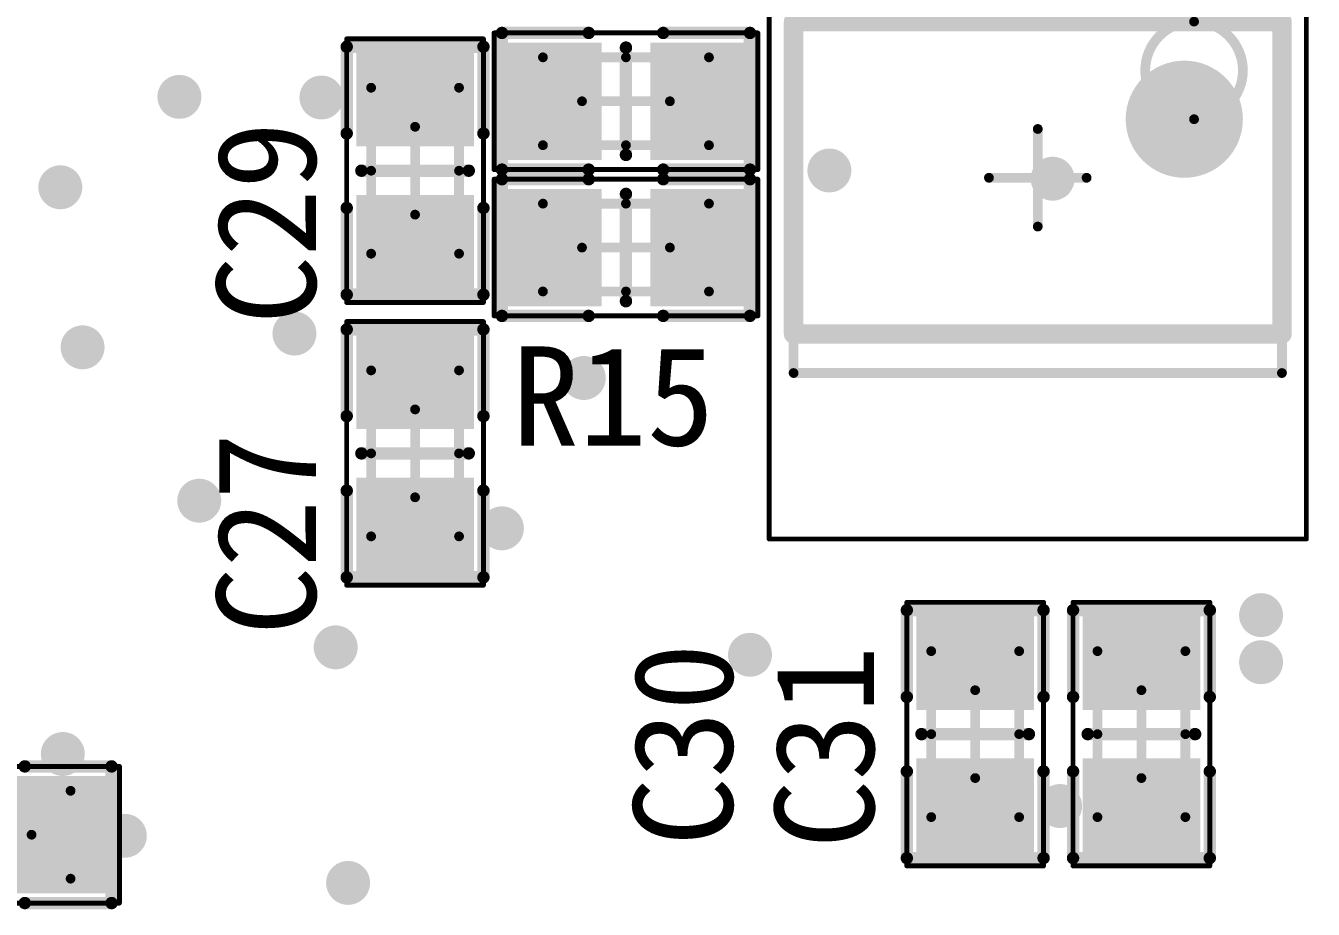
# Model space of a CAD drawing. Extents: x 75 to 173, y 40 to 188.
# Drawn here: x 131.78 to 144.96, y 54.06 to 63.11 of the extents above; entities that cross this region are included whole.
import ezdxf

# ---------------------------------------------------------------- set-up
doc = ezdxf.new("R2010")
doc.units = 0
doc.header["$MEASUREMENT"] = 0
doc.layers.get('0').update_dxf_attribs({"linetype": 'CONTINUOUS'})
for name, color, linetype in [('DRILLDRAWING', 1, 'CONTINUOUS'), ('MECHANICAL13', 56, 'CONTINUOUS'), ('MECHANICAL15', 56, 'CONTINUOUS'), ('MULTILAYER', 9, 'CONTINUOUS'), ('TOPOVERLAY', 2, 'CONTINUOUS'), ('TOPPASTE', 8, 'CONTINUOUS'), ('TOPSOLDER', 216, 'CONTINUOUS')]:
    doc.layers.add(name, color=color, linetype=linetype)

# ---------------------------------------------------------------- blocks, each defined once
blk = doc.blocks.new('C0603_36')
at = {"layer": 'MECHANICAL13', "const_width": 0.1}
for points in [[(-0.850001, -0.450002), (-0.850001, 0.449999)], [(0.849998, 0.449999), (-0.850001, 0.449999)], [(0.849998, -0.450002), (0.849998, 0.449999)], [(0.849998, -0.450002), (-0.850001, -0.450002)]]:
    blk.add_lwpolyline(points, dxfattribs=at)
at = {"layer": 'MECHANICAL13', "const_width": 0.05}
for points in [[(-0.875, 0.449999, 1), (-0.825002, 0.449999, 1)], [(-0.875, 0.449999, 1), (-0.825002, 0.449999, 1)], [(0.825, 0.449999, 1), (0.874997, 0.449999, 1)], [(0.825, 0.449999, 1), (0.874997, 0.449999, 1)], [(-0.875, -0.450002, 1), (-0.825002, -0.450002, 1)], [(-0.875, -0.450002, 1), (-0.825002, -0.450002, 1)], [(0.825, -0.450002, 1), (0.874997, -0.450002, 1)], [(0.825, -0.450002, 1), (0.874997, -0.450002, 1)]]:
    blk.add_lwpolyline(points, format="xyb", close=True, dxfattribs=at)
at = {"layer": 'MECHANICAL15'}
for points, const_width in [([(1.35, 0.700001), (-1.35, 0.700001)], 0.05), ([(-1.35, -0.700001), (-1.35, 0.700001)], 0.05), ([(1.35, -0.700001), (1.35, 0.700001)], 0.05), ([(0, -0.450002), (0, 0.449999)], 0.1), ([(0.449999, 0), (-0.450002, 0)], 0.1), ([(1.35, -0.700001), (-1.35, -0.700001)], 0.05)]:
    blk.add_lwpolyline(points, dxfattribs=dict(at, const_width=const_width))
for points, const_width in [([(-1.362499, 0.700001, 1), (-1.3375, 0.700001, 1)], 0.024999), ([(-1.362499, 0.700001, 1), (-1.3375, 0.700001, 1)], 0.024999), ([(1.3375, 0.700001, 1), (1.362499, 0.700001, 1)], 0.024999), ([(1.3375, 0.700001, 1), (1.362499, 0.700001, 1)], 0.024999), ([(-0.024999, 0.449999, 1), (0.024999, 0.449999, 1)], 0.05), ([(-0.475, 0, 1), (-0.425003, 0, 1)], 0.05), ([(0.425, 0, 1), (0.474998, 0, 1)], 0.05), ([(-0.024999, -0.450002, 1), (0.024999, -0.450002, 1)], 0.05), ([(-1.362499, -0.700001, 1), (-1.3375, -0.700001, 1)], 0.024999), ([(-1.362499, -0.700001, 1), (-1.3375, -0.700001, 1)], 0.024999), ([(1.3375, -0.700001, 1), (1.362499, -0.700001, 1)], 0.024999), ([(1.3375, -0.700001, 1), (1.362499, -0.700001, 1)], 0.024999)]:
    blk.add_lwpolyline(points, format="xyb", close=True, dxfattribs=dict(at, const_width=const_width))
at = {"layer": 'TOPOVERLAY', "const_width": 0.127}
for points in [[(-1.27, -0.700001), (-1.27, 0.700001)], [(-0.381, 0.700001), (-1.27, 0.700001)], [(1.27, 0.700001), (0.381, 0.700001)], [(1.27, -0.700001), (1.27, 0.700001)], [(0, -0.549999), (0, 0.549999)], [(-0.381, -0.700001), (-1.27, -0.700001)], [(1.27, -0.700001), (0.381, -0.700001)]]:
    blk.add_lwpolyline(points, dxfattribs=at)
at = {"layer": 'TOPOVERLAY', "const_width": 0.0635}
for points in [[(-1.30175, 0.700001, 1), (-1.23825, 0.700001, 1)], [(-1.30175, 0.700001, 1), (-1.23825, 0.700001, 1)], [(-0.41275, 0.700001, 1), (-0.34925, 0.700001, 1)], [(0.34925, 0.700001, 1), (0.41275, 0.700001, 1)], [(1.23825, 0.700001, 1), (1.30175, 0.700001, 1)], [(1.23825, 0.700001, 1), (1.30175, 0.700001, 1)], [(-0.03175, 0.549999, 1), (0.03175, 0.549999, 1)], [(-0.03175, -0.549999, 1), (0.03175, -0.549999, 1)], [(-1.30175, -0.700001, 1), (-1.23825, -0.700001, 1)], [(-1.30175, -0.700001, 1), (-1.23825, -0.700001, 1)], [(-0.41275, -0.700001, 1), (-0.34925, -0.700001, 1)], [(0.34925, -0.700001, 1), (0.41275, -0.700001, 1)], [(1.23825, -0.700001, 1), (1.30175, -0.700001, 1)], [(1.23825, -0.700001, 1), (1.30175, -0.700001, 1)]]:
    blk.add_lwpolyline(points, format="xyb", close=True, dxfattribs=at)
at = {"layer": 'TOPPASTE'}
for points in [[(-0.350002, -0.499999), (-0.350002, 0.499999), (-1.15, -0.499999), (-1.15, 0.499999)], [(1.149998, -0.499999), (1.149998, 0.499999), (0.349999, -0.499999), (0.349999, 0.499999)]]:
    blk.add_solid(points, dxfattribs=at)
at = {"layer": 'TOPSOLDER'}
for points in [[(-0.248402, -0.601599), (-0.248402, 0.601599), (-1.2516, -0.601599), (-1.2516, 0.601599)], [(1.251598, -0.601599), (1.251598, 0.601599), (0.248399, -0.601599), (0.248399, 0.601599)]]:
    blk.add_solid(points, dxfattribs=at)
blk = doc.blocks.new('C0603_37')
at = {"layer": 'MECHANICAL13', "const_width": 0.1}
for points in [[(-0.850001, -0.450002), (-0.850001, 0.449999)], [(0.849998, 0.449999), (-0.850001, 0.449999)], [(0.849998, -0.450002), (0.849998, 0.449999)], [(0.849998, -0.450002), (-0.850001, -0.450002)]]:
    blk.add_lwpolyline(points, dxfattribs=at)
at = {"layer": 'MECHANICAL13', "const_width": 0.05}
for points in [[(-0.875, 0.449999, 1), (-0.825002, 0.449999, 1)], [(-0.875, 0.449999, 1), (-0.825002, 0.449999, 1)], [(0.825, 0.449999, 1), (0.874997, 0.449999, 1)], [(0.825, 0.449999, 1), (0.874997, 0.449999, 1)], [(-0.875, -0.450002, 1), (-0.825002, -0.450002, 1)], [(-0.875, -0.450002, 1), (-0.825002, -0.450002, 1)], [(0.825, -0.450002, 1), (0.874997, -0.450002, 1)], [(0.825, -0.450002, 1), (0.874997, -0.450002, 1)]]:
    blk.add_lwpolyline(points, format="xyb", close=True, dxfattribs=at)
at = {"layer": 'MECHANICAL15'}
for points, const_width in [([(1.35, 0.700001), (-1.35, 0.700001)], 0.05), ([(-1.35, -0.700001), (-1.35, 0.700001)], 0.05), ([(1.35, -0.700001), (1.35, 0.700001)], 0.05), ([(0, -0.450002), (0, 0.449999)], 0.1), ([(0.449999, 0), (-0.450002, 0)], 0.1), ([(1.35, -0.700001), (-1.35, -0.700001)], 0.05)]:
    blk.add_lwpolyline(points, dxfattribs=dict(at, const_width=const_width))
for points, const_width in [([(-1.362499, 0.700001, 1), (-1.3375, 0.700001, 1)], 0.024999), ([(-1.362499, 0.700001, 1), (-1.3375, 0.700001, 1)], 0.024999), ([(1.3375, 0.700001, 1), (1.362499, 0.700001, 1)], 0.024999), ([(1.3375, 0.700001, 1), (1.362499, 0.700001, 1)], 0.024999), ([(-0.024999, 0.449999, 1), (0.024999, 0.449999, 1)], 0.05), ([(-0.475, 0, 1), (-0.425003, 0, 1)], 0.05), ([(0.425, 0, 1), (0.474998, 0, 1)], 0.05), ([(-0.024999, -0.450002, 1), (0.024999, -0.450002, 1)], 0.05), ([(-1.362499, -0.700001, 1), (-1.3375, -0.700001, 1)], 0.024999), ([(-1.362499, -0.700001, 1), (-1.3375, -0.700001, 1)], 0.024999), ([(1.3375, -0.700001, 1), (1.362499, -0.700001, 1)], 0.024999), ([(1.3375, -0.700001, 1), (1.362499, -0.700001, 1)], 0.024999)]:
    blk.add_lwpolyline(points, format="xyb", close=True, dxfattribs=dict(at, const_width=const_width))
at = {"layer": 'TOPOVERLAY', "const_width": 0.127}
for points in [[(-1.27, -0.700001), (-1.27, 0.700001)], [(-0.381, 0.700001), (-1.27, 0.700001)], [(1.27, 0.700001), (0.381, 0.700001)], [(1.27, -0.700001), (1.27, 0.700001)], [(0, -0.549999), (0, 0.549999)], [(-0.381, -0.700001), (-1.27, -0.700001)], [(1.27, -0.700001), (0.381, -0.700001)]]:
    blk.add_lwpolyline(points, dxfattribs=at)
at = {"layer": 'TOPOVERLAY', "const_width": 0.0635}
for points in [[(-1.30175, 0.700001, 1), (-1.23825, 0.700001, 1)], [(-1.30175, 0.700001, 1), (-1.23825, 0.700001, 1)], [(-0.41275, 0.700001, 1), (-0.34925, 0.700001, 1)], [(0.34925, 0.700001, 1), (0.41275, 0.700001, 1)], [(1.23825, 0.700001, 1), (1.30175, 0.700001, 1)], [(1.23825, 0.700001, 1), (1.30175, 0.700001, 1)], [(-0.03175, 0.549999, 1), (0.03175, 0.549999, 1)], [(-0.03175, -0.549999, 1), (0.03175, -0.549999, 1)], [(-1.30175, -0.700001, 1), (-1.23825, -0.700001, 1)], [(-1.30175, -0.700001, 1), (-1.23825, -0.700001, 1)], [(-0.41275, -0.700001, 1), (-0.34925, -0.700001, 1)], [(0.34925, -0.700001, 1), (0.41275, -0.700001, 1)], [(1.23825, -0.700001, 1), (1.30175, -0.700001, 1)], [(1.23825, -0.700001, 1), (1.30175, -0.700001, 1)]]:
    blk.add_lwpolyline(points, format="xyb", close=True, dxfattribs=at)
at = {"layer": 'TOPPASTE'}
for points in [[(-0.350002, -0.499999), (-0.350002, 0.499999), (-1.15, -0.499999), (-1.15, 0.499999)], [(1.149998, -0.499999), (1.149998, 0.499999), (0.349999, -0.499999), (0.349999, 0.499999)]]:
    blk.add_solid(points, dxfattribs=at)
at = {"layer": 'TOPSOLDER'}
for points in [[(-0.248402, -0.601599), (-0.248402, 0.601599), (-1.2516, -0.601599), (-1.2516, 0.601599)], [(1.251598, -0.601599), (1.251598, 0.601599), (0.248399, -0.601599), (0.248399, 0.601599)]]:
    blk.add_solid(points, dxfattribs=at)
blk = doc.blocks.new('SOP_8PIN_40')
at = {"layer": 'MECHANICAL13', "const_width": 0.1}
for points in [[(-2.000001, -2.5), (-2.000001, 2.5)], [(1.999999, 2.5), (-2.000001, 2.5)], [(1.999999, -2.5), (1.999999, 2.5)], [(1.999999, -2.5), (-2.000001, -2.5)]]:
    blk.add_lwpolyline(points, dxfattribs=at)
at = {"layer": 'MECHANICAL13'}
for points, const_width in [([(-2.025, 2.5, 1), (-1.975002, 2.5, 1)], 0.05), ([(-2.025, 2.5, 1), (-1.975002, 2.5, 1)], 0.05), ([(1.975, 2.5, 1), (2.024997, 2.5, 1)], 0.05), ([(1.975, 2.5, 1), (2.024997, 2.5, 1)], 0.05), ([(-0.600001, 1.599999, 1), (-1.599999, 1.599999, 1)], 0.1), ([(-1.624998, 1.599999, 1), (-1.575001, 1.599999, 1)], 0.05), ([(-0.625, 1.599999, 1), (-0.575003, 1.599999, 1)], 0.05), ([(-2.025, -2.5, 1), (-1.975002, -2.5, 1)], 0.05), ([(-2.025, -2.5, 1), (-1.975002, -2.5, 1)], 0.05), ([(1.975, -2.5, 1), (2.024997, -2.5, 1)], 0.05), ([(1.975, -2.5, 1), (2.024997, -2.5, 1)], 0.05)]:
    blk.add_lwpolyline(points, format="xyb", close=True, dxfattribs=dict(at, const_width=const_width))
at = {"layer": 'MECHANICAL15'}
for points, const_width in [([(-3.7, -2.75), (-3.7, 2.75)], 0.05), ([(3.7, 2.75), (-3.7, 2.75)], 0.05), ([(3.7, -2.75), (3.7, 2.75)], 0.05), ([(0, -0.499999), (0, 0.499999)], 0.1), ([(0.499999, 0), (-0.500002, 0)], 0.1), ([(3.7, -2.75), (-3.7, -2.75)], 0.05)]:
    blk.add_lwpolyline(points, dxfattribs=dict(at, const_width=const_width))
for points, const_width in [([(-3.7125, 2.75, 1), (-3.687501, 2.75, 1)], 0.024999), ([(-3.7125, 2.75, 1), (-3.687501, 2.75, 1)], 0.024999), ([(3.687501, 2.75, 1), (3.7125, 2.75, 1)], 0.024999), ([(3.687501, 2.75, 1), (3.7125, 2.75, 1)], 0.024999), ([(-0.024999, 0.499999, 1), (0.024999, 0.499999, 1)], 0.05), ([(-0.525, 0, 1), (-0.475003, 0, 1)], 0.05), ([(0.475, 0, 1), (0.524998, 0, 1)], 0.05), ([(-0.024999, -0.499999, 1), (0.024999, -0.499999, 1)], 0.05), ([(-3.7125, -2.75, 1), (-3.687501, -2.75, 1)], 0.024999), ([(-3.7125, -2.75, 1), (-3.687501, -2.75, 1)], 0.024999), ([(3.687501, -2.75, 1), (3.7125, -2.75, 1)], 0.024999), ([(3.687501, -2.75, 1), (3.7125, -2.75, 1)], 0.024999)]:
    blk.add_lwpolyline(points, format="xyb", close=True, dxfattribs=dict(at, const_width=const_width))
at = {"layer": 'TOPOVERLAY'}
for points, const_width in [([(-2.599997, 2.755001, 1), (-2.849999, 2.755001, 1)], 0.249999), ([(-2.912499, 2.755001, 1), (-2.7875, 2.755001, 1)], 0.124998), ([(-2.662497, 2.755001, 1), (-2.537498, 2.755001, 1)], 0.124998), ([(-1.650002, 2.5, 1), (-1.550002, 2.5, 1)], 0.1), ([(-1.650002, 2.5, 1), (-1.550002, 2.5, 1)], 0.1), ([(1.549999, 2.5, 1), (1.649999, 2.5, 1)], 0.1), ([(1.549999, 2.5, 1), (1.649999, 2.5, 1)], 0.1), ([(-0.300002, 1.5, 1), (-0.900001, 1.5, 1)], 0.599999), ([(-1.05, 1.5, 1), (-0.750001, 1.5, 1)], 0.299999), ([(-0.450002, 1.5, 1), (-0.150002, 1.5, 1)], 0.299999), ([(-1.650002, -2.5, 1), (-1.550002, -2.5, 1)], 0.1), ([(-1.650002, -2.5, 1), (-1.550002, -2.5, 1)], 0.1), ([(1.549999, -2.5, 1), (1.649999, -2.5, 1)], 0.1), ([(1.549999, -2.5, 1), (1.649999, -2.5, 1)], 0.1)]:
    blk.add_lwpolyline(points, format="xyb", close=True, dxfattribs=dict(at, const_width=const_width))
at = {"layer": 'TOPOVERLAY', "const_width": 0.2}
for points in [[(-1.600002, -2.5), (-1.600002, 2.5)], [(1.599999, 2.5), (-1.600002, 2.5)], [(1.599999, -2.5), (1.599999, 2.5)], [(1.599999, -2.5), (-1.600002, -2.5)]]:
    blk.add_lwpolyline(points, dxfattribs=at)
blk = doc.blocks.new('R0603_62')
at = {"layer": 'MECHANICAL13', "const_width": 0.1}
for points in [[(-0.850001, -0.450002), (-0.850001, 0.449999)], [(-0.850001, 0.449999), (0.849998, 0.449999)], [(0.849998, -0.450002), (0.849998, 0.449999)], [(-0.850001, -0.450002), (0.849998, -0.450002)]]:
    blk.add_lwpolyline(points, dxfattribs=at)
at = {"layer": 'MECHANICAL13', "const_width": 0.05}
for points in [[(-0.875, 0.449999, 1), (-0.825002, 0.449999, 1)], [(-0.875, 0.449999, 1), (-0.825002, 0.449999, 1)], [(0.825, 0.449999, 1), (0.874997, 0.449999, 1)], [(0.825, 0.449999, 1), (0.874997, 0.449999, 1)], [(-0.875, -0.450002, 1), (-0.825002, -0.450002, 1)], [(-0.875, -0.450002, 1), (-0.825002, -0.450002, 1)], [(0.825, -0.450002, 1), (0.874997, -0.450002, 1)], [(0.825, -0.450002, 1), (0.874997, -0.450002, 1)]]:
    blk.add_lwpolyline(points, format="xyb", close=True, dxfattribs=at)
at = {"layer": 'MECHANICAL15'}
for points, const_width in [([(-1.35, 0.700001), (1.35, 0.700001)], 0.05), ([(-1.35, -0.700001), (-1.35, 0.700001)], 0.05), ([(1.35, -0.700001), (1.35, 0.700001)], 0.05), ([(0, -0.450002), (0, 0.449999)], 0.1), ([(-0.450002, 0), (0.449999, 0)], 0.1), ([(-1.35, -0.700001), (1.35, -0.700001)], 0.05)]:
    blk.add_lwpolyline(points, dxfattribs=dict(at, const_width=const_width))
for points, const_width in [([(-1.362499, 0.700001, 1), (-1.3375, 0.700001, 1)], 0.024999), ([(-1.362499, 0.700001, 1), (-1.3375, 0.700001, 1)], 0.024999), ([(1.3375, 0.700001, 1), (1.362499, 0.700001, 1)], 0.024999), ([(1.3375, 0.700001, 1), (1.362499, 0.700001, 1)], 0.024999), ([(-0.024999, 0.449999, 1), (0.024999, 0.449999, 1)], 0.05), ([(-0.475, 0, 1), (-0.425003, 0, 1)], 0.05), ([(0.425, 0, 1), (0.474998, 0, 1)], 0.05), ([(-0.024999, -0.450002, 1), (0.024999, -0.450002, 1)], 0.05), ([(-1.362499, -0.700001, 1), (-1.3375, -0.700001, 1)], 0.024999), ([(-1.362499, -0.700001, 1), (-1.3375, -0.700001, 1)], 0.024999), ([(1.3375, -0.700001, 1), (1.362499, -0.700001, 1)], 0.024999), ([(1.3375, -0.700001, 1), (1.362499, -0.700001, 1)], 0.024999)]:
    blk.add_lwpolyline(points, format="xyb", close=True, dxfattribs=dict(at, const_width=const_width))
at = {"layer": 'TOPOVERLAY', "const_width": 0.127}
for points in [[(-1.27, -0.700001), (-1.27, 0.700001)], [(-1.27, 0.700001), (-0.381, 0.700001)], [(0.381, 0.700001), (1.27, 0.700001)], [(1.27, -0.700001), (1.27, 0.700001)], [(0, -0.549999), (0, 0.549999)], [(-1.27, -0.700001), (-0.381, -0.700001)], [(0.381, -0.700001), (1.27, -0.700001)]]:
    blk.add_lwpolyline(points, dxfattribs=at)
at = {"layer": 'TOPOVERLAY', "const_width": 0.0635}
for points in [[(-1.30175, 0.700001, 1), (-1.23825, 0.700001, 1)], [(-1.30175, 0.700001, 1), (-1.23825, 0.700001, 1)], [(-0.41275, 0.700001, 1), (-0.34925, 0.700001, 1)], [(0.34925, 0.700001, 1), (0.41275, 0.700001, 1)], [(1.23825, 0.700001, 1), (1.30175, 0.700001, 1)], [(1.23825, 0.700001, 1), (1.30175, 0.700001, 1)], [(-0.03175, 0.549999, 1), (0.03175, 0.549999, 1)], [(-0.03175, -0.549999, 1), (0.03175, -0.549999, 1)], [(-1.30175, -0.700001, 1), (-1.23825, -0.700001, 1)], [(-1.30175, -0.700001, 1), (-1.23825, -0.700001, 1)], [(-0.41275, -0.700001, 1), (-0.34925, -0.700001, 1)], [(0.34925, -0.700001, 1), (0.41275, -0.700001, 1)], [(1.23825, -0.700001, 1), (1.30175, -0.700001, 1)], [(1.23825, -0.700001, 1), (1.30175, -0.700001, 1)]]:
    blk.add_lwpolyline(points, format="xyb", close=True, dxfattribs=at)
at = {"layer": 'TOPPASTE'}
for points in [[(-0.350002, -0.499999), (-0.350002, 0.499999), (-1.15, -0.499999), (-1.15, 0.499999)], [(1.149998, -0.499999), (1.149998, 0.499999), (0.349999, -0.499999), (0.349999, 0.499999)]]:
    blk.add_solid(points, dxfattribs=at)
at = {"layer": 'TOPSOLDER'}
for points in [[(-0.248402, -0.601599), (-0.248402, 0.601599), (-1.2516, -0.601599), (-1.2516, 0.601599)], [(1.251598, -0.601599), (1.251598, 0.601599), (0.248399, -0.601599), (0.248399, 0.601599)]]:
    blk.add_solid(points, dxfattribs=at)
blk = doc.blocks.new('R0603_63')
at = {"layer": 'MECHANICAL13', "const_width": 0.1}
for points in [[(-0.850001, -0.450002), (-0.850001, 0.449999)], [(-0.850001, 0.449999), (0.849998, 0.449999)], [(0.849998, -0.450002), (0.849998, 0.449999)], [(-0.850001, -0.450002), (0.849998, -0.450002)]]:
    blk.add_lwpolyline(points, dxfattribs=at)
at = {"layer": 'MECHANICAL13', "const_width": 0.05}
for points in [[(-0.875, 0.449999, 1), (-0.825002, 0.449999, 1)], [(-0.875, 0.449999, 1), (-0.825002, 0.449999, 1)], [(0.825, 0.449999, 1), (0.874997, 0.449999, 1)], [(0.825, 0.449999, 1), (0.874997, 0.449999, 1)], [(-0.875, -0.450002, 1), (-0.825002, -0.450002, 1)], [(-0.875, -0.450002, 1), (-0.825002, -0.450002, 1)], [(0.825, -0.450002, 1), (0.874997, -0.450002, 1)], [(0.825, -0.450002, 1), (0.874997, -0.450002, 1)]]:
    blk.add_lwpolyline(points, format="xyb", close=True, dxfattribs=at)
at = {"layer": 'MECHANICAL15'}
for points, const_width in [([(-1.35, 0.700001), (1.35, 0.700001)], 0.05), ([(-1.35, -0.700001), (-1.35, 0.700001)], 0.05), ([(1.35, -0.700001), (1.35, 0.700001)], 0.05), ([(0, -0.450002), (0, 0.449999)], 0.1), ([(-0.450002, 0), (0.449999, 0)], 0.1), ([(-1.35, -0.700001), (1.35, -0.700001)], 0.05)]:
    blk.add_lwpolyline(points, dxfattribs=dict(at, const_width=const_width))
for points, const_width in [([(-1.362499, 0.700001, 1), (-1.3375, 0.700001, 1)], 0.024999), ([(-1.362499, 0.700001, 1), (-1.3375, 0.700001, 1)], 0.024999), ([(1.3375, 0.700001, 1), (1.362499, 0.700001, 1)], 0.024999), ([(1.3375, 0.700001, 1), (1.362499, 0.700001, 1)], 0.024999), ([(-0.024999, 0.449999, 1), (0.024999, 0.449999, 1)], 0.05), ([(-0.475, 0, 1), (-0.425003, 0, 1)], 0.05), ([(0.425, 0, 1), (0.474998, 0, 1)], 0.05), ([(-0.024999, -0.450002, 1), (0.024999, -0.450002, 1)], 0.05), ([(-1.362499, -0.700001, 1), (-1.3375, -0.700001, 1)], 0.024999), ([(-1.362499, -0.700001, 1), (-1.3375, -0.700001, 1)], 0.024999), ([(1.3375, -0.700001, 1), (1.362499, -0.700001, 1)], 0.024999), ([(1.3375, -0.700001, 1), (1.362499, -0.700001, 1)], 0.024999)]:
    blk.add_lwpolyline(points, format="xyb", close=True, dxfattribs=dict(at, const_width=const_width))
at = {"layer": 'TOPOVERLAY', "const_width": 0.127}
for points in [[(-1.27, -0.700001), (-1.27, 0.700001)], [(-1.27, 0.700001), (-0.381, 0.700001)], [(0.381, 0.700001), (1.27, 0.700001)], [(1.27, -0.700001), (1.27, 0.700001)], [(0, -0.549999), (0, 0.549999)], [(-1.27, -0.700001), (-0.381, -0.700001)], [(0.381, -0.700001), (1.27, -0.700001)]]:
    blk.add_lwpolyline(points, dxfattribs=at)
at = {"layer": 'TOPOVERLAY', "const_width": 0.0635}
for points in [[(-1.30175, 0.700001, 1), (-1.23825, 0.700001, 1)], [(-1.30175, 0.700001, 1), (-1.23825, 0.700001, 1)], [(-0.41275, 0.700001, 1), (-0.34925, 0.700001, 1)], [(0.34925, 0.700001, 1), (0.41275, 0.700001, 1)], [(1.23825, 0.700001, 1), (1.30175, 0.700001, 1)], [(1.23825, 0.700001, 1), (1.30175, 0.700001, 1)], [(-0.03175, 0.549999, 1), (0.03175, 0.549999, 1)], [(-0.03175, -0.549999, 1), (0.03175, -0.549999, 1)], [(-1.30175, -0.700001, 1), (-1.23825, -0.700001, 1)], [(-1.30175, -0.700001, 1), (-1.23825, -0.700001, 1)], [(-0.41275, -0.700001, 1), (-0.34925, -0.700001, 1)], [(0.34925, -0.700001, 1), (0.41275, -0.700001, 1)], [(1.23825, -0.700001, 1), (1.30175, -0.700001, 1)], [(1.23825, -0.700001, 1), (1.30175, -0.700001, 1)]]:
    blk.add_lwpolyline(points, format="xyb", close=True, dxfattribs=at)
at = {"layer": 'TOPPASTE'}
for points in [[(-0.350002, -0.499999), (-0.350002, 0.499999), (-1.15, -0.499999), (-1.15, 0.499999)], [(1.149998, -0.499999), (1.149998, 0.499999), (0.349999, -0.499999), (0.349999, 0.499999)]]:
    blk.add_solid(points, dxfattribs=at)
at = {"layer": 'TOPSOLDER'}
for points in [[(-0.248402, -0.601599), (-0.248402, 0.601599), (-1.2516, -0.601599), (-1.2516, 0.601599)], [(1.251598, -0.601599), (1.251598, 0.601599), (0.248399, -0.601599), (0.248399, 0.601599)]]:
    blk.add_solid(points, dxfattribs=at)
blk = doc.blocks.new('R0603_67')
at = {"layer": 'MECHANICAL13', "const_width": 0.1}
for points in [[(-0.850001, -0.450002), (-0.850001, 0.449999)], [(-0.850001, 0.449999), (0.849998, 0.449999)], [(0.849998, -0.450002), (0.849998, 0.449999)], [(-0.850001, -0.450002), (0.849998, -0.450002)]]:
    blk.add_lwpolyline(points, dxfattribs=at)
at = {"layer": 'MECHANICAL13', "const_width": 0.05}
for points in [[(-0.875, 0.449999, 1), (-0.825002, 0.449999, 1)], [(-0.875, 0.449999, 1), (-0.825002, 0.449999, 1)], [(0.825, 0.449999, 1), (0.874997, 0.449999, 1)], [(0.825, 0.449999, 1), (0.874997, 0.449999, 1)], [(-0.875, -0.450002, 1), (-0.825002, -0.450002, 1)], [(-0.875, -0.450002, 1), (-0.825002, -0.450002, 1)], [(0.825, -0.450002, 1), (0.874997, -0.450002, 1)], [(0.825, -0.450002, 1), (0.874997, -0.450002, 1)]]:
    blk.add_lwpolyline(points, format="xyb", close=True, dxfattribs=at)
at = {"layer": 'MECHANICAL15'}
for points, const_width in [([(-1.35, 0.700001), (1.35, 0.700001)], 0.05), ([(-1.35, -0.700001), (-1.35, 0.700001)], 0.05), ([(1.35, -0.700001), (1.35, 0.700001)], 0.05), ([(0, -0.450002), (0, 0.449999)], 0.1), ([(-0.450002, 0), (0.449999, 0)], 0.1), ([(-1.35, -0.700001), (1.35, -0.700001)], 0.05)]:
    blk.add_lwpolyline(points, dxfattribs=dict(at, const_width=const_width))
for points, const_width in [([(-1.362499, 0.700001, 1), (-1.3375, 0.700001, 1)], 0.024999), ([(-1.362499, 0.700001, 1), (-1.3375, 0.700001, 1)], 0.024999), ([(1.3375, 0.700001, 1), (1.362499, 0.700001, 1)], 0.024999), ([(1.3375, 0.700001, 1), (1.362499, 0.700001, 1)], 0.024999), ([(-0.024999, 0.449999, 1), (0.024999, 0.449999, 1)], 0.05), ([(-0.475, 0, 1), (-0.425003, 0, 1)], 0.05), ([(0.425, 0, 1), (0.474998, 0, 1)], 0.05), ([(-0.024999, -0.450002, 1), (0.024999, -0.450002, 1)], 0.05), ([(-1.362499, -0.700001, 1), (-1.3375, -0.700001, 1)], 0.024999), ([(-1.362499, -0.700001, 1), (-1.3375, -0.700001, 1)], 0.024999), ([(1.3375, -0.700001, 1), (1.362499, -0.700001, 1)], 0.024999), ([(1.3375, -0.700001, 1), (1.362499, -0.700001, 1)], 0.024999)]:
    blk.add_lwpolyline(points, format="xyb", close=True, dxfattribs=dict(at, const_width=const_width))
at = {"layer": 'TOPOVERLAY', "const_width": 0.127}
for points in [[(-1.27, -0.700001), (-1.27, 0.700001)], [(-1.27, 0.700001), (-0.381, 0.700001)], [(0.381, 0.700001), (1.27, 0.700001)], [(1.27, -0.700001), (1.27, 0.700001)], [(0, -0.549999), (0, 0.549999)], [(-1.27, -0.700001), (-0.381, -0.700001)], [(0.381, -0.700001), (1.27, -0.700001)]]:
    blk.add_lwpolyline(points, dxfattribs=at)
at = {"layer": 'TOPOVERLAY', "const_width": 0.0635}
for points in [[(-1.30175, 0.700001, 1), (-1.23825, 0.700001, 1)], [(-1.30175, 0.700001, 1), (-1.23825, 0.700001, 1)], [(-0.41275, 0.700001, 1), (-0.34925, 0.700001, 1)], [(0.34925, 0.700001, 1), (0.41275, 0.700001, 1)], [(1.23825, 0.700001, 1), (1.30175, 0.700001, 1)], [(1.23825, 0.700001, 1), (1.30175, 0.700001, 1)], [(-0.03175, 0.549999, 1), (0.03175, 0.549999, 1)], [(-0.03175, -0.549999, 1), (0.03175, -0.549999, 1)], [(-1.30175, -0.700001, 1), (-1.23825, -0.700001, 1)], [(-1.30175, -0.700001, 1), (-1.23825, -0.700001, 1)], [(-0.41275, -0.700001, 1), (-0.34925, -0.700001, 1)], [(0.34925, -0.700001, 1), (0.41275, -0.700001, 1)], [(1.23825, -0.700001, 1), (1.30175, -0.700001, 1)], [(1.23825, -0.700001, 1), (1.30175, -0.700001, 1)]]:
    blk.add_lwpolyline(points, format="xyb", close=True, dxfattribs=at)
at = {"layer": 'TOPPASTE'}
for points in [[(-0.350002, -0.499999), (-0.350002, 0.499999), (-1.15, -0.499999), (-1.15, 0.499999)], [(1.149998, -0.499999), (1.149998, 0.499999), (0.349999, -0.499999), (0.349999, 0.499999)]]:
    blk.add_solid(points, dxfattribs=at)
at = {"layer": 'TOPSOLDER'}
for points in [[(-0.248402, -0.601599), (-0.248402, 0.601599), (-1.2516, -0.601599), (-1.2516, 0.601599)], [(1.251598, -0.601599), (1.251598, 0.601599), (0.248399, -0.601599), (0.248399, 0.601599)]]:
    blk.add_solid(points, dxfattribs=at)
blk = doc.blocks.new('C0603_104')
at = {"layer": 'MECHANICAL13', "const_width": 0.1}
for points in [[(0.849998, 0.449999), (-0.850001, 0.449999)], [(-0.850001, -0.450002), (-0.850001, 0.449999)], [(0.849998, -0.450002), (0.849998, 0.449999)], [(0.849998, -0.450002), (-0.850001, -0.450002)]]:
    blk.add_lwpolyline(points, dxfattribs=at)
at = {"layer": 'MECHANICAL13', "const_width": 0.05}
for points in [[(-0.875, 0.449999, 1), (-0.825002, 0.449999, 1)], [(-0.875, 0.449999, 1), (-0.825002, 0.449999, 1)], [(0.825, 0.449999, 1), (0.874997, 0.449999, 1)], [(0.825, 0.449999, 1), (0.874997, 0.449999, 1)], [(-0.875, -0.450002, 1), (-0.825002, -0.450002, 1)], [(-0.875, -0.450002, 1), (-0.825002, -0.450002, 1)], [(0.825, -0.450002, 1), (0.874997, -0.450002, 1)], [(0.825, -0.450002, 1), (0.874997, -0.450002, 1)]]:
    blk.add_lwpolyline(points, format="xyb", close=True, dxfattribs=at)
at = {"layer": 'MECHANICAL15'}
for points, const_width in [([(-1.35, -0.700001), (-1.35, 0.700001)], 0.05), ([(1.35, 0.700001), (-1.35, 0.700001)], 0.05), ([(1.35, -0.700001), (1.35, 0.700001)], 0.05), ([(0, -0.450002), (0, 0.449999)], 0.1), ([(0.449999, 0), (-0.450002, 0)], 0.1), ([(1.35, -0.700001), (-1.35, -0.700001)], 0.05)]:
    blk.add_lwpolyline(points, dxfattribs=dict(at, const_width=const_width))
for points, const_width in [([(-1.362499, 0.700001, 1), (-1.3375, 0.700001, 1)], 0.024999), ([(-1.362499, 0.700001, 1), (-1.3375, 0.700001, 1)], 0.024999), ([(1.3375, 0.700001, 1), (1.362499, 0.700001, 1)], 0.024999), ([(1.3375, 0.700001, 1), (1.362499, 0.700001, 1)], 0.024999), ([(-0.024999, 0.449999, 1), (0.024999, 0.449999, 1)], 0.05), ([(-0.475, 0, 1), (-0.425003, 0, 1)], 0.05), ([(0.425, 0, 1), (0.474998, 0, 1)], 0.05), ([(-0.024999, -0.450002, 1), (0.024999, -0.450002, 1)], 0.05), ([(-1.362499, -0.700001, 1), (-1.3375, -0.700001, 1)], 0.024999), ([(-1.362499, -0.700001, 1), (-1.3375, -0.700001, 1)], 0.024999), ([(1.3375, -0.700001, 1), (1.362499, -0.700001, 1)], 0.024999), ([(1.3375, -0.700001, 1), (1.362499, -0.700001, 1)], 0.024999)]:
    blk.add_lwpolyline(points, format="xyb", close=True, dxfattribs=dict(at, const_width=const_width))
at = {"layer": 'TOPOVERLAY', "const_width": 0.127}
for points in [[(-0.381, 0.700001), (-1.27, 0.700001)], [(-1.27, -0.700001), (-1.27, 0.700001)], [(1.27, 0.700001), (0.381, 0.700001)], [(1.27, -0.700001), (1.27, 0.700001)], [(0, -0.549999), (0, 0.549999)], [(-0.381, -0.700001), (-1.27, -0.700001)], [(1.27, -0.700001), (0.381, -0.700001)]]:
    blk.add_lwpolyline(points, dxfattribs=at)
at = {"layer": 'TOPOVERLAY', "const_width": 0.0635}
for points in [[(-1.30175, 0.700001, 1), (-1.23825, 0.700001, 1)], [(-1.30175, 0.700001, 1), (-1.23825, 0.700001, 1)], [(-0.41275, 0.700001, 1), (-0.34925, 0.700001, 1)], [(0.34925, 0.700001, 1), (0.41275, 0.700001, 1)], [(1.23825, 0.700001, 1), (1.30175, 0.700001, 1)], [(1.23825, 0.700001, 1), (1.30175, 0.700001, 1)], [(-0.03175, 0.549999, 1), (0.03175, 0.549999, 1)], [(-0.03175, -0.549999, 1), (0.03175, -0.549999, 1)], [(-1.30175, -0.700001, 1), (-1.23825, -0.700001, 1)], [(-1.30175, -0.700001, 1), (-1.23825, -0.700001, 1)], [(-0.41275, -0.700001, 1), (-0.34925, -0.700001, 1)], [(0.34925, -0.700001, 1), (0.41275, -0.700001, 1)], [(1.23825, -0.700001, 1), (1.30175, -0.700001, 1)], [(1.23825, -0.700001, 1), (1.30175, -0.700001, 1)]]:
    blk.add_lwpolyline(points, format="xyb", close=True, dxfattribs=at)
at = {"layer": 'TOPPASTE'}
for points in [[(-0.350002, -0.499999), (-0.350002, 0.499999), (-1.15, -0.499999), (-1.15, 0.499999)], [(1.149998, -0.499999), (1.149998, 0.499999), (0.349999, -0.499999), (0.349999, 0.499999)]]:
    blk.add_solid(points, dxfattribs=at)
at = {"layer": 'TOPSOLDER'}
for points in [[(-0.248402, -0.601599), (-0.248402, 0.601599), (-1.2516, -0.601599), (-1.2516, 0.601599)], [(1.251598, -0.601599), (1.251598, 0.601599), (0.248399, -0.601599), (0.248399, 0.601599)]]:
    blk.add_solid(points, dxfattribs=at)
blk = doc.blocks.new('C0603_106')
at = {"layer": 'MECHANICAL13', "const_width": 0.1}
for points in [[(0.849998, 0.449999), (-0.850001, 0.449999)], [(-0.850001, -0.450002), (-0.850001, 0.449999)], [(0.849998, -0.450002), (0.849998, 0.449999)], [(0.849998, -0.450002), (-0.850001, -0.450002)]]:
    blk.add_lwpolyline(points, dxfattribs=at)
at = {"layer": 'MECHANICAL13', "const_width": 0.05}
for points in [[(-0.875, 0.449999, 1), (-0.825002, 0.449999, 1)], [(-0.875, 0.449999, 1), (-0.825002, 0.449999, 1)], [(0.825, 0.449999, 1), (0.874997, 0.449999, 1)], [(0.825, 0.449999, 1), (0.874997, 0.449999, 1)], [(-0.875, -0.450002, 1), (-0.825002, -0.450002, 1)], [(-0.875, -0.450002, 1), (-0.825002, -0.450002, 1)], [(0.825, -0.450002, 1), (0.874997, -0.450002, 1)], [(0.825, -0.450002, 1), (0.874997, -0.450002, 1)]]:
    blk.add_lwpolyline(points, format="xyb", close=True, dxfattribs=at)
at = {"layer": 'MECHANICAL15'}
for points, const_width in [([(-1.35, -0.700001), (-1.35, 0.700001)], 0.05), ([(1.35, 0.700001), (-1.35, 0.700001)], 0.05), ([(1.35, -0.700001), (1.35, 0.700001)], 0.05), ([(0, -0.450002), (0, 0.449999)], 0.1), ([(0.449999, 0), (-0.450002, 0)], 0.1), ([(1.35, -0.700001), (-1.35, -0.700001)], 0.05)]:
    blk.add_lwpolyline(points, dxfattribs=dict(at, const_width=const_width))
for points, const_width in [([(-1.362499, 0.700001, 1), (-1.3375, 0.700001, 1)], 0.024999), ([(-1.362499, 0.700001, 1), (-1.3375, 0.700001, 1)], 0.024999), ([(1.3375, 0.700001, 1), (1.362499, 0.700001, 1)], 0.024999), ([(1.3375, 0.700001, 1), (1.362499, 0.700001, 1)], 0.024999), ([(-0.024999, 0.449999, 1), (0.024999, 0.449999, 1)], 0.05), ([(-0.475, 0, 1), (-0.425003, 0, 1)], 0.05), ([(0.425, 0, 1), (0.474998, 0, 1)], 0.05), ([(-0.024999, -0.450002, 1), (0.024999, -0.450002, 1)], 0.05), ([(-1.362499, -0.700001, 1), (-1.3375, -0.700001, 1)], 0.024999), ([(-1.362499, -0.700001, 1), (-1.3375, -0.700001, 1)], 0.024999), ([(1.3375, -0.700001, 1), (1.362499, -0.700001, 1)], 0.024999), ([(1.3375, -0.700001, 1), (1.362499, -0.700001, 1)], 0.024999)]:
    blk.add_lwpolyline(points, format="xyb", close=True, dxfattribs=dict(at, const_width=const_width))
at = {"layer": 'TOPOVERLAY', "const_width": 0.127}
for points in [[(-0.381, 0.700001), (-1.27, 0.700001)], [(-1.27, -0.700001), (-1.27, 0.700001)], [(1.27, 0.700001), (0.381, 0.700001)], [(1.27, -0.700001), (1.27, 0.700001)], [(0, -0.549999), (0, 0.549999)], [(-0.381, -0.700001), (-1.27, -0.700001)], [(1.27, -0.700001), (0.381, -0.700001)]]:
    blk.add_lwpolyline(points, dxfattribs=at)
at = {"layer": 'TOPOVERLAY', "const_width": 0.0635}
for points in [[(-1.30175, 0.700001, 1), (-1.23825, 0.700001, 1)], [(-1.30175, 0.700001, 1), (-1.23825, 0.700001, 1)], [(-0.41275, 0.700001, 1), (-0.34925, 0.700001, 1)], [(0.34925, 0.700001, 1), (0.41275, 0.700001, 1)], [(1.23825, 0.700001, 1), (1.30175, 0.700001, 1)], [(1.23825, 0.700001, 1), (1.30175, 0.700001, 1)], [(-0.03175, 0.549999, 1), (0.03175, 0.549999, 1)], [(-0.03175, -0.549999, 1), (0.03175, -0.549999, 1)], [(-1.30175, -0.700001, 1), (-1.23825, -0.700001, 1)], [(-1.30175, -0.700001, 1), (-1.23825, -0.700001, 1)], [(-0.41275, -0.700001, 1), (-0.34925, -0.700001, 1)], [(0.34925, -0.700001, 1), (0.41275, -0.700001, 1)], [(1.23825, -0.700001, 1), (1.30175, -0.700001, 1)], [(1.23825, -0.700001, 1), (1.30175, -0.700001, 1)]]:
    blk.add_lwpolyline(points, format="xyb", close=True, dxfattribs=at)
at = {"layer": 'TOPPASTE'}
for points in [[(-0.350002, -0.499999), (-0.350002, 0.499999), (-1.15, -0.499999), (-1.15, 0.499999)], [(1.149998, -0.499999), (1.149998, 0.499999), (0.349999, -0.499999), (0.349999, 0.499999)]]:
    blk.add_solid(points, dxfattribs=at)
at = {"layer": 'TOPSOLDER'}
for points in [[(-0.248402, -0.601599), (-0.248402, 0.601599), (-1.2516, -0.601599), (-1.2516, 0.601599)], [(1.251598, -0.601599), (1.251598, 0.601599), (0.248399, -0.601599), (0.248399, 0.601599)]]:
    blk.add_solid(points, dxfattribs=at)

msp = doc.modelspace()

# ---------------------------------------------------------------- linework, layer by layer
at = {"layer": 'DRILLDRAWING', "const_width": 0.1}
for points in [[(133.30239, 62.3844, 1), (133.40239, 62.3844, 1)], [(134.75644, 62.37815, 1), (134.85644, 62.37815, 1)], [(139.95719, 61.63038, 1), (140.05719, 61.63038, 1)], [(142.24319, 61.5462, 1), (142.34319, 61.5462, 1)], [(132.08319, 61.45835, 1), (132.18319, 61.45835, 1)], [(134.48015, 59.95975, 1), (134.58015, 59.95975, 1)], [(132.31119, 59.819, 1), (132.41119, 59.819, 1)], [(137.44259, 59.5046, 1), (137.54259, 59.5046, 1)], [(133.50559, 58.2479, 1), (133.60559, 58.2479, 1)], [(136.60439, 57.9648, 1), (136.70439, 57.9648, 1)], [(144.37679, 57.0758, 1), (144.47679, 57.0758, 1)], [(134.90259, 56.7456, 1), (135.00259, 56.7456, 1)], [(139.14439, 56.6694, 1), (139.24439, 56.6694, 1)], [(144.37679, 56.5932, 1), (144.47679, 56.5932, 1)], [(132.10859, 55.6534, 1), (132.20859, 55.6534, 1)], [(142.31939, 55.12, 1), (142.41939, 55.12, 1)], [(132.74359, 54.8152, 1), (132.84359, 54.8152, 1)], [(135.02959, 54.3326, 1), (135.12959, 54.3326, 1)]]:
    msp.add_lwpolyline(points, format="xyb", close=True, dxfattribs=at)
at = {"layer": 'MULTILAYER', "const_width": 0.225}
for points in [[(133.23989, 62.3844, 1), (133.46489, 62.3844, 1)], [(134.69394, 62.37815, 1), (134.91894, 62.37815, 1)], [(139.89469, 61.63038, 1), (140.11969, 61.63038, 1)], [(142.18069, 61.5462, 1), (142.40569, 61.5462, 1)], [(132.02069, 61.45835, 1), (132.24569, 61.45835, 1)], [(134.41765, 59.95975, 1), (134.64265, 59.95975, 1)], [(132.24869, 59.819, 1), (132.47369, 59.819, 1)], [(137.38009, 59.5046, 1), (137.60509, 59.5046, 1)], [(133.44309, 58.2479, 1), (133.66809, 58.2479, 1)], [(136.54189, 57.9648, 1), (136.76689, 57.9648, 1)], [(144.31429, 57.0758, 1), (144.53929, 57.0758, 1)], [(134.84009, 56.7456, 1), (135.06509, 56.7456, 1)], [(139.08189, 56.6694, 1), (139.30689, 56.6694, 1)], [(144.31429, 56.5932, 1), (144.53929, 56.5932, 1)], [(132.04609, 55.6534, 1), (132.27109, 55.6534, 1)], [(142.25689, 55.12, 1), (142.48189, 55.12, 1)], [(132.68109, 54.8152, 1), (132.90609, 54.8152, 1)], [(134.96709, 54.3326, 1), (135.19209, 54.3326, 1)]]:
    msp.add_lwpolyline(points, format="xyb", close=True, dxfattribs=at)

# ---------------------------------------------------------------- block references
at = {"rotation": 270}
for name, p in [('SOP_8PIN_40', (142.14079, 61.5556)), ('C0603_104', (135.76539, 61.62815)), ('C0603_106', (135.76539, 58.73255)), ('C0603_37', (141.50004, 55.8566)), ('C0603_36', (143.20184, 55.8566))]:
    msp.add_blockref(name, p, dxfattribs=at)
for name, p in [('R0603_62', (137.92439, 62.33935)), ('R0603_63', (137.92439, 60.84075)), ('R0603_67', (131.38839, 54.82611))]:
    msp.add_blockref(name, p)

# ---------------------------------------------------------------- texts
at = {"layer": 'TOPOVERLAY'}
for s, p in [('C29', (134.74939, 60.057)), ('C27', (134.74939, 56.8726)), ('C30', (139.01659, 54.7136)), ('C31', (140.46439, 54.6882))]:
    msp.add_text(s, height=1.016, rotation=90, dxfattribs=at).set_placement(p)
msp.add_text('R15', height=1.016, dxfattribs=at).set_placement((136.75599, 58.8124))

doc.saveas('drawing.dxf')
